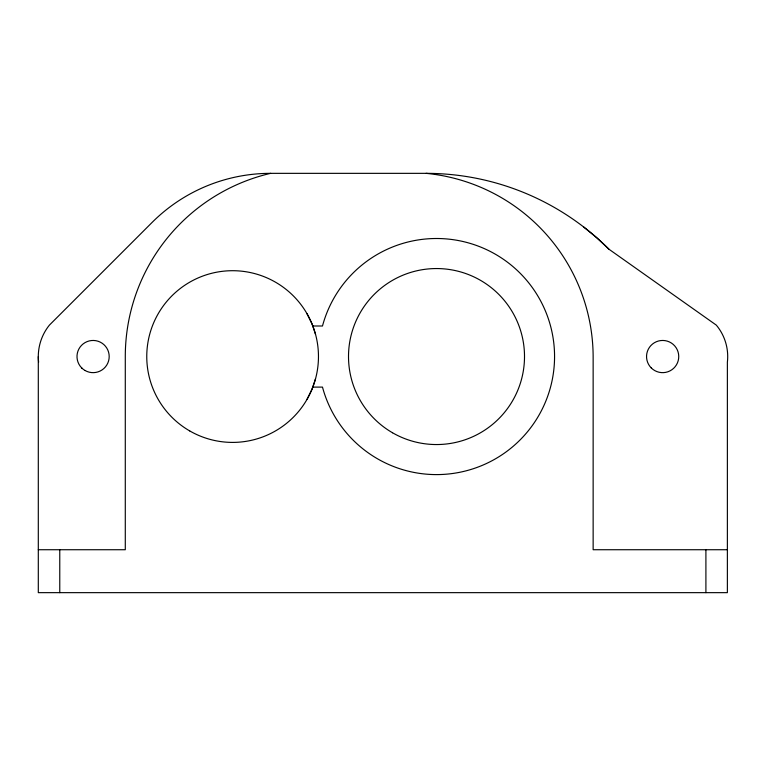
<?xml version="1.0" encoding="UTF-8"?>
<svg xmlns="http://www.w3.org/2000/svg" width="766" height="766" viewBox="0 0 766 766"><rect width="100%" height="100%" fill="white"/><g stroke="black" fill="none" stroke-linecap="round" stroke-linejoin="round"><path stroke-width="1.15" d="M315.535 378.768L311.925 389.406L306.955 399.479M38.616 362.203A50.049 50.049 0 0 1 49.407 325.119L152.089 222.437A167.591 167.591 0 0 1 270.59 173.346L426.049 173.346A258.439 258.439 0 0 1 608.98 249.237L716.306 325.119A49.043 49.043 0 0 1 727.374 362.222L727.374 592.654L38.3 592.654L38.3 356.554M312.71 326L322.486 326A118.05 118.05 0 0 1 504.22 259.846A118.05 118.05 0 0 1 504.22 453.252A118.05 118.05 0 0 1 322.486 387.108L312.71 387.108M38.3 549.729L125.289 549.729L125.289 356.554A188.149 188.149 0 0 1 270.59 173.346M727.374 549.729L593.143 549.729L593.143 357.339A184.845 184.845 0 0 0 426.049 173.346M81.627 368.015L82.316 368.513M583.558 226.889L596.637 237.642L608.98 249.237M306.955 313.62L311.925 323.692L315.535 334.33M705.907 549.729L705.907 592.654M59.767 549.729L59.767 592.654M392.508 432.761A88.004 88.004 0 0 0 524.509 356.554A88.004 88.004 0 0 0 392.508 280.337A88.004 88.004 0 0 0 392.508 432.761M189.681 430.904A85.859 85.859 0 0 0 318.465 356.554A85.859 85.859 0 0 0 189.681 282.204A85.859 85.859 0 0 0 189.681 430.904M85.045 370.495A16.096 16.096 0 0 0 109.193 356.554A16.096 16.096 0 0 0 85.045 342.613A16.096 16.096 0 0 0 85.045 370.495M651.263 367.939A16.096 16.096 0 0 0 678.197 360.719A16.096 16.096 0 0 0 658.473 341.004A16.096 16.096 0 0 0 651.263 367.939"/></g></svg>
